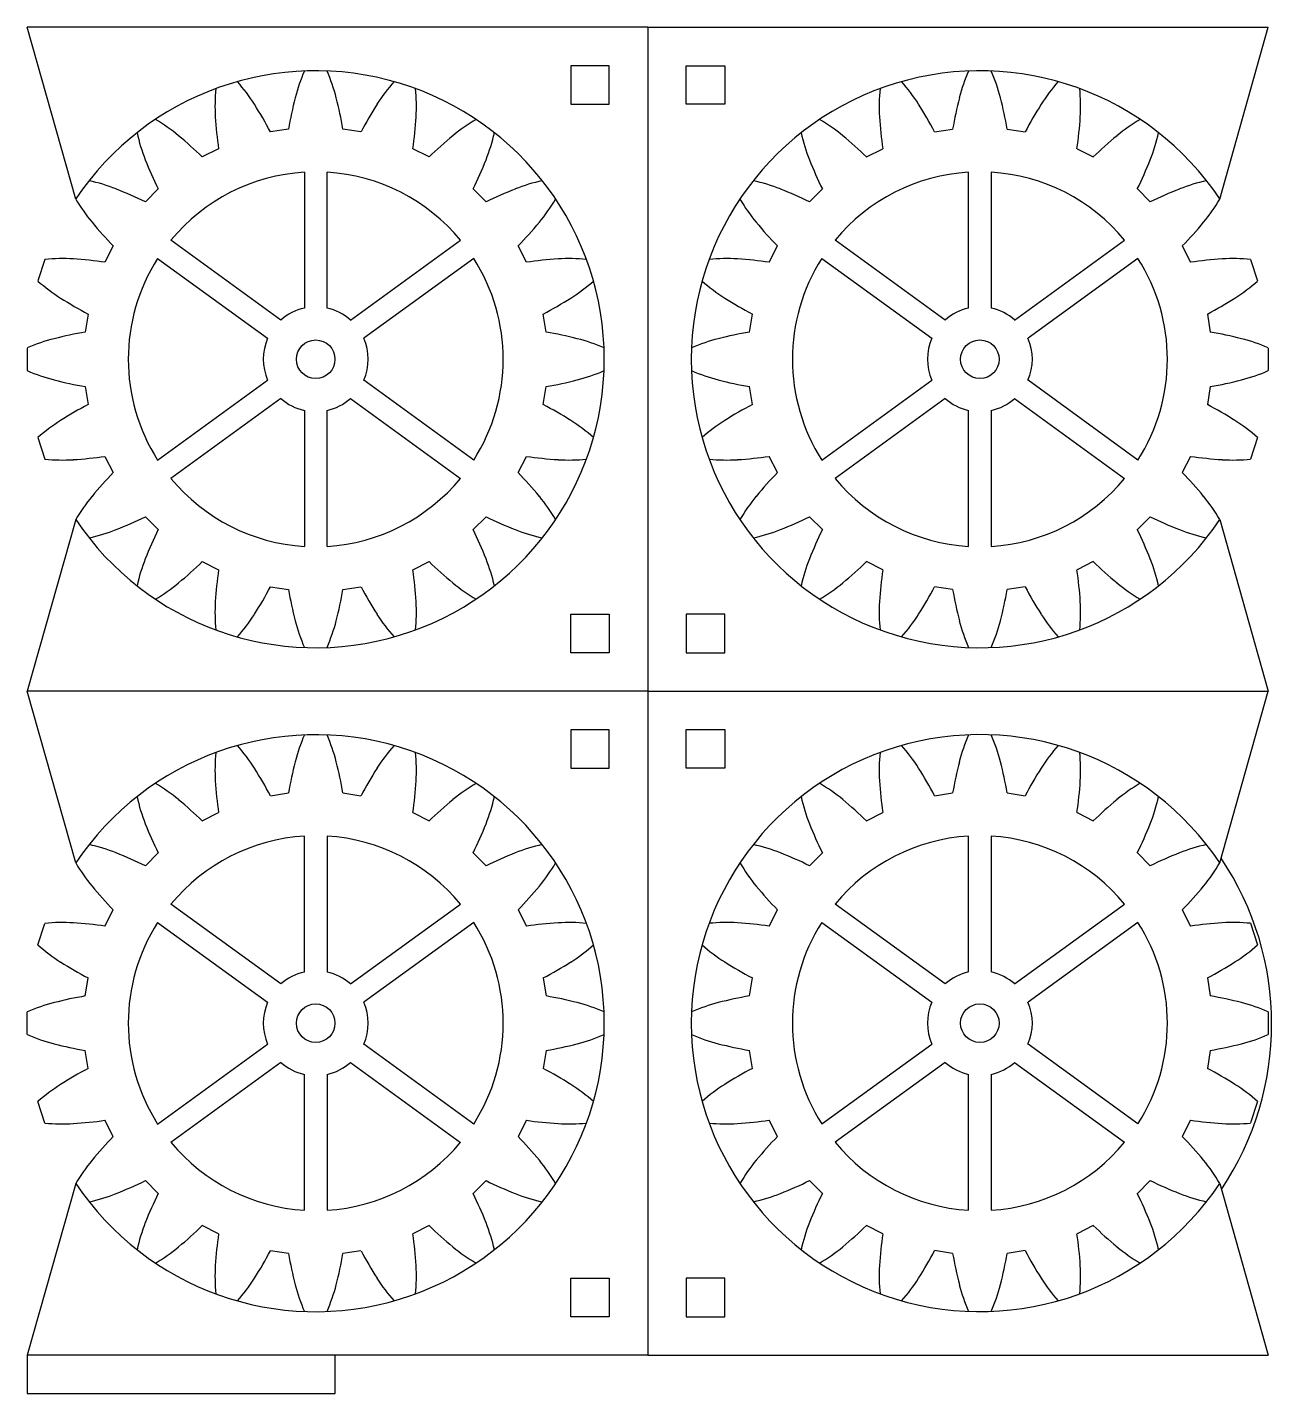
# Model space of a CAD drawing. Header units: millimetres. Extents: x 5 to 597, y 66 to 282.
# Drawn here: x 203.8 to 399.3, y 66.5 to 281.2 of the extents above; entities that cross this region are included whole.
import ezdxf

# ---------------------------------------------------------------- set-up
doc = ezdxf.new("R2010")
doc.units = ezdxf.units.MM

# ---------------------------------------------------------------- blocks, each defined once
blk = doc.blocks.new('SE136')
at = {"color": 1, "linetype": 'Continuous'}
blk.add_line((224.4, 97.99), (222.38, 100.02), dxfattribs=at)
for centre, radius, start, end in [((195.81, 153.83), 60.01, 291.5, 296.2796), ((207.47, 124.21), 28.18, 282.4288, 291.5), ((278.21, 71.42), 60.01, 153.7204, 158.5), ((248.59, 83.09), 28.18, 158.5, 167.5712)]:
    blk.add_arc(centre, radius, start, end, dxfattribs=at)
blk = doc.blocks.new('SE137')
at = {"color": 1, "linetype": 'Continuous'}
blk.add_line((233.88, 91.66), (231.33, 92.96), dxfattribs=at)
for centre, radius, start, end in [((189.43, 135.93), 60.01, 309.5, 314.2796), ((293.27, 83.02), 60.01, 171.7204, 176.5), ((209.68, 111.36), 28.18, 300.4288, 309.5), ((261.5, 84.96), 28.18, 176.5, 185.5712)]:
    blk.add_arc(centre, radius, start, end, dxfattribs=at)
blk = doc.blocks.new('SE138')
at = {"color": 1, "linetype": 'Continuous'}
blk.add_line((244.86, 88.57), (242.03, 89.01), dxfattribs=at)
for centre, radius, start, end in [((188.9, 116.93), 60.01, 327.5, 332.2796), ((304.01, 98.7), 60.01, 189.7204, 194.5), ((215.75, 99.82), 28.18, 318.4288, 327.5), ((273.19, 90.73), 28.18, 194.5, 203.5712)]:
    blk.add_arc(centre, radius, start, end, dxfattribs=at)
blk = doc.blocks.new('SE139')
at = {"color": 1, "linetype": 'Continuous'}
blk.add_line((256.25, 89.01), (253.42, 88.57), dxfattribs=at)
for centre, radius, start, end in [((194.27, 98.7), 60.01, 345.5, 350.2796), ((309.38, 116.93), 60.01, 207.7204, 212.5), ((282.53, 99.82), 28.18, 212.5, 221.5712), ((225.09, 90.73), 28.18, 336.4288, 345.5)]:
    blk.add_arc(centre, radius, start, end, dxfattribs=at)
blk = doc.blocks.new('SE140')
at = {"color": 1, "linetype": 'Continuous'}
blk.add_line((266.95, 92.96), (264.4, 91.66), dxfattribs=at)
for centre, radius, start, end in [((308.85, 135.93), 60.01, 225.7204, 230.5), ((205.01, 83.02), 60.01, 3.5, 8.2796), ((288.6, 111.36), 28.18, 230.5, 239.5712), ((236.78, 84.96), 28.18, 354.4288, 3.5)]:
    blk.add_arc(centre, radius, start, end, dxfattribs=at)
blk = doc.blocks.new('SE141')
at = {"color": 1, "linetype": 'Continuous'}
blk.add_line((275.9, 100.02), (273.88, 97.99), dxfattribs=at)
for centre, radius, start, end in [((302.47, 153.83), 60.01, 243.7204, 248.5), ((220.06, 71.42), 60.01, 21.5, 26.2796), ((290.8, 124.21), 28.18, 248.5, 257.5712), ((249.68, 83.09), 28.18, 12.4288, 21.5)]:
    blk.add_arc(centre, radius, start, end, dxfattribs=at)
blk = doc.blocks.new('SE142')
at = {"color": 1, "linetype": 'Continuous'}
blk.add_line((282.23, 109.5), (280.94, 106.95), dxfattribs=at)
for centre, radius, start, end in [((290.88, 168.89), 60.01, 261.7204, 266.5), ((288.93, 137.11), 28.18, 266.5, 275.5712), ((237.97, 65.05), 60.01, 39.5, 44.2796), ((262.53, 85.3), 28.18, 30.4288, 39.5)]:
    blk.add_arc(centre, radius, start, end, dxfattribs=at)
blk = doc.blocks.new('SE143')
at = {"color": 1, "linetype": 'Continuous'}
blk.add_line((285.33, 120.47), (284.88, 117.65), dxfattribs=at)
for centre, radius, start, end in [((283.17, 148.8), 28.18, 284.5, 293.5712), ((275.2, 179.63), 60.01, 279.7204, 284.5), ((256.97, 64.52), 60.01, 57.5, 62.2796), ((274.07, 91.37), 28.18, 48.4288, 57.5)]:
    blk.add_arc(centre, radius, start, end, dxfattribs=at)
blk = doc.blocks.new('SE144')
at = {"color": 1, "linetype": 'Continuous'}
blk.add_line((284.88, 131.86), (285.33, 129.04), dxfattribs=at)
for centre, radius, start, end in [((274.07, 158.14), 28.18, 302.5, 311.5712), ((256.97, 184.99), 60.01, 297.7204, 302.5), ((275.2, 69.89), 60.01, 75.5, 80.2796), ((283.17, 100.71), 28.18, 66.4288, 75.5)]:
    blk.add_arc(centre, radius, start, end, dxfattribs=at)
blk = doc.blocks.new('SE145')
at = {"color": 1, "linetype": 'Continuous'}
blk.add_line((280.94, 142.56), (282.23, 140.01), dxfattribs=at)
for centre, radius, start, end in [((262.53, 164.21), 28.18, 320.5, 329.5712), ((237.97, 184.46), 60.01, 315.7204, 320.5), ((290.88, 80.62), 60.01, 93.5, 98.2796), ((288.93, 112.4), 28.18, 84.4288, 93.5)]:
    blk.add_arc(centre, radius, start, end, dxfattribs=at)
blk = doc.blocks.new('SE146')
at = {"color": 1, "linetype": 'Continuous'}
blk.add_line((273.88, 151.52), (275.9, 149.49), dxfattribs=at)
for centre, radius, start, end in [((249.68, 166.42), 28.18, 338.5, 347.5712), ((220.06, 178.09), 60.01, 333.7204, 338.5), ((290.8, 125.3), 28.18, 102.4288, 111.5), ((302.47, 95.68), 60.01, 111.5, 116.2796)]:
    blk.add_arc(centre, radius, start, end, dxfattribs=at)
blk = doc.blocks.new('SE147')
at = {"color": 1, "linetype": 'Continuous'}
blk.add_line((264.4, 157.85), (266.95, 156.55), dxfattribs=at)
for centre, radius, start, end in [((236.78, 164.55), 28.18, 356.5, 5.5712), ((205.01, 166.49), 60.01, 351.7204, 356.5), ((288.6, 138.15), 28.18, 120.4288, 129.5), ((308.85, 113.58), 60.01, 129.5, 134.2796)]:
    blk.add_arc(centre, radius, start, end, dxfattribs=at)
blk = doc.blocks.new('SE148')
at = {"color": 1, "linetype": 'Continuous'}
blk.add_line((253.42, 160.94), (256.25, 160.5), dxfattribs=at)
for centre, radius, start, end in [((225.09, 158.78), 28.18, 14.5, 23.5712), ((282.53, 149.69), 28.18, 138.4288, 147.5), ((194.27, 150.81), 60.01, 9.7204, 14.5), ((309.38, 132.58), 60.01, 147.5, 152.2796)]:
    blk.add_arc(centre, radius, start, end, dxfattribs=at)
blk = doc.blocks.new('SE149')
at = {"color": 1, "linetype": 'Continuous'}
blk.add_line((242.03, 160.5), (244.86, 160.94), dxfattribs=at)
for centre, radius, start, end in [((273.19, 158.78), 28.18, 156.4288, 165.5), ((215.75, 149.69), 28.18, 32.5, 41.5712), ((304.01, 150.81), 60.01, 165.5, 170.2796), ((188.9, 132.58), 60.01, 27.7204, 32.5)]:
    blk.add_arc(centre, radius, start, end, dxfattribs=at)
blk = doc.blocks.new('SE150')
at = {"color": 1, "linetype": 'Continuous'}
blk.add_line((231.33, 156.55), (233.88, 157.85), dxfattribs=at)
for centre, radius, start, end in [((261.5, 164.55), 28.18, 174.4288, 183.5), ((209.68, 138.15), 28.18, 50.5, 59.5712), ((293.27, 166.49), 60.01, 183.5, 188.2796), ((189.43, 113.58), 60.01, 45.7204, 50.5)]:
    blk.add_arc(centre, radius, start, end, dxfattribs=at)
blk = doc.blocks.new('SE151')
at = {"color": 1, "linetype": 'Continuous'}
blk.add_line((222.38, 149.49), (224.4, 151.52), dxfattribs=at)
for centre, radius, start, end in [((248.59, 166.42), 28.18, 192.4288, 201.5), ((278.21, 178.09), 60.01, 201.5, 206.2796), ((207.47, 125.3), 28.18, 68.5, 77.5712), ((195.81, 95.68), 60.01, 63.7204, 68.5)]:
    blk.add_arc(centre, radius, start, end, dxfattribs=at)
blk = doc.blocks.new('SE152')
at = {"color": 1, "linetype": 'Continuous'}
for p, q in [((216.04, 140.01), (217.34, 142.56)), ((205.51, 137.06), (206.61, 140.45)), ((212.95, 129.04), (213.4, 131.86)), ((203.84, 122.98), (203.84, 126.53)), ((213.4, 117.65), (212.95, 120.47)), ((206.61, 109.07), (205.51, 112.45)), ((217.34, 106.95), (216.04, 109.5))]:
    blk.add_line(p, q, dxfattribs=at)
for centre, radius, start, end in [((235.75, 164.21), 28.18, 210.4288, 219.5), ((260.31, 184.46), 60.01, 219.5, 224.2796), ((209.35, 112.4), 28.18, 86.5, 95.5712), ((207.4, 80.62), 60.01, 81.7204, 86.5), ((224.21, 158.14), 28.18, 228.4288, 237.5), ((241.31, 184.99), 60.01, 237.5, 242.2796), ((223.08, 69.89), 60.01, 99.7204, 104.5), ((215.11, 100.71), 28.18, 104.5, 113.5712), ((215.11, 148.8), 28.18, 246.4288, 255.5), ((223.08, 179.63), 60.01, 255.5, 260.2796), ((241.31, 64.52), 60.01, 117.7204, 122.5), ((224.21, 91.37), 28.18, 122.5, 131.5712), ((209.35, 137.11), 28.18, 264.4288, 273.5), ((207.4, 168.89), 60.01, 273.5, 278.2796), ((260.31, 65.05), 60.01, 135.7204, 140.5), ((235.75, 85.3), 28.18, 140.5, 149.5712)]:
    blk.add_arc(centre, radius, start, end, dxfattribs=at)
blk = doc.blocks.new('SE153')
at = {"color": 1, "linetype": 'Continuous'}
blk.add_line((378.21, 255.85), (380.23, 253.82), dxfattribs=at)
for centre, radius, start, end in [((354.01, 270.75), 28.18, 338.5, 347.5712), ((324.39, 282.42), 60.01, 333.7204, 338.5), ((406.8, 200.01), 60.01, 111.5, 116.2796), ((395.13, 229.63), 28.18, 102.4288, 111.5)]:
    blk.add_arc(centre, radius, start, end, dxfattribs=at)
blk = doc.blocks.new('SE154')
at = {"color": 1, "linetype": 'Continuous'}
blk.add_line((368.73, 262.18), (371.28, 260.88), dxfattribs=at)
for centre, radius, start, end in [((341.11, 268.88), 28.18, 356.5, 5.5712), ((309.34, 270.82), 60.01, 351.7204, 356.5), ((392.93, 242.48), 28.18, 120.4288, 129.5), ((413.18, 217.91), 60.01, 129.5, 134.2796)]:
    blk.add_arc(centre, radius, start, end, dxfattribs=at)
blk = doc.blocks.new('SE155')
at = {"color": 1, "linetype": 'Continuous'}
blk.add_line((357.75, 265.27), (360.58, 264.83), dxfattribs=at)
for centre, radius, start, end in [((329.42, 263.11), 28.18, 14.5, 23.5712), ((386.86, 254.02), 28.18, 138.4288, 147.5), ((298.6, 255.14), 60.01, 9.7204, 14.5), ((413.71, 236.91), 60.01, 147.5, 152.2796)]:
    blk.add_arc(centre, radius, start, end, dxfattribs=at)
blk = doc.blocks.new('SE156')
at = {"color": 1, "linetype": 'Continuous'}
blk.add_line((346.36, 264.83), (349.19, 265.27), dxfattribs=at)
for centre, radius, start, end in [((320.08, 254.02), 28.18, 32.5, 41.5712), ((377.52, 263.11), 28.18, 156.4288, 165.5), ((293.23, 236.91), 60.01, 27.7204, 32.5), ((408.34, 255.14), 60.01, 165.5, 170.2796)]:
    blk.add_arc(centre, radius, start, end, dxfattribs=at)
blk = doc.blocks.new('SE157')
at = {"color": 1, "linetype": 'Continuous'}
blk.add_line((335.66, 260.88), (338.21, 262.18), dxfattribs=at)
for centre, radius, start, end in [((365.83, 268.88), 28.18, 174.4288, 183.5), ((314.01, 242.48), 28.18, 50.5, 59.5712), ((397.6, 270.82), 60.01, 183.5, 188.2796), ((293.76, 217.91), 60.01, 45.7204, 50.5)]:
    blk.add_arc(centre, radius, start, end, dxfattribs=at)
blk = doc.blocks.new('SE158')
at = {"color": 1, "linetype": 'Continuous'}
blk.add_line((326.71, 253.82), (328.73, 255.85), dxfattribs=at)
for centre, radius, start, end in [((352.92, 270.75), 28.18, 192.4288, 201.5), ((382.54, 282.42), 60.01, 201.5, 206.2796), ((311.8, 229.63), 28.18, 68.5, 77.5712), ((300.14, 200.01), 60.01, 63.7204, 68.5)]:
    blk.add_arc(centre, radius, start, end, dxfattribs=at)
blk = doc.blocks.new('SE159')
at = {"color": 1, "linetype": 'Continuous'}
blk.add_line((320.37, 244.34), (321.67, 246.89), dxfattribs=at)
for centre, radius, start, end in [((340.08, 268.54), 28.18, 210.4288, 219.5), ((364.64, 288.79), 60.01, 219.5, 224.2796), ((313.68, 216.73), 28.18, 86.5, 95.5712), ((311.73, 184.95), 60.01, 81.7204, 86.5)]:
    blk.add_arc(centre, radius, start, end, dxfattribs=at)
blk = doc.blocks.new('SE160')
at = {"color": 1, "linetype": 'Continuous'}
blk.add_line((317.28, 233.37), (317.73, 236.19), dxfattribs=at)
for centre, radius, start, end in [((328.54, 262.47), 28.18, 228.4288, 237.5), ((345.64, 289.32), 60.01, 237.5, 242.2796), ((319.44, 205.04), 28.18, 104.5, 113.5712), ((327.41, 174.22), 60.01, 99.7204, 104.5)]:
    blk.add_arc(centre, radius, start, end, dxfattribs=at)
blk = doc.blocks.new('SE161')
at = {"color": 1, "linetype": 'Continuous'}
blk.add_line((317.73, 221.98), (317.28, 224.8), dxfattribs=at)
for centre, radius, start, end in [((319.44, 253.13), 28.18, 246.4288, 255.5), ((327.41, 283.95), 60.01, 255.5, 260.2796), ((345.64, 168.85), 60.01, 117.7204, 122.5), ((328.54, 195.7), 28.18, 122.5, 131.5712)]:
    blk.add_arc(centre, radius, start, end, dxfattribs=at)
blk = doc.blocks.new('SE162')
at = {"color": 1, "linetype": 'Continuous'}
blk.add_line((321.67, 211.28), (320.37, 213.83), dxfattribs=at)
for centre, radius, start, end in [((313.68, 241.44), 28.18, 264.4288, 273.5), ((311.73, 273.22), 60.01, 273.5, 278.2796), ((364.64, 169.38), 60.01, 135.7204, 140.5), ((340.08, 189.63), 28.18, 140.5, 149.5712)]:
    blk.add_arc(centre, radius, start, end, dxfattribs=at)
blk = doc.blocks.new('SE163')
at = {"color": 1, "linetype": 'Continuous'}
blk.add_line((328.73, 202.32), (326.71, 204.35), dxfattribs=at)
for centre, radius, start, end in [((300.14, 258.16), 60.01, 291.5, 296.2796), ((311.8, 228.54), 28.18, 282.4288, 291.5), ((382.54, 175.75), 60.01, 153.7204, 158.5), ((352.92, 187.42), 28.18, 158.5, 167.5712)]:
    blk.add_arc(centre, radius, start, end, dxfattribs=at)
blk = doc.blocks.new('SE164')
at = {"color": 1, "linetype": 'Continuous'}
blk.add_line((338.21, 195.99), (335.66, 197.29), dxfattribs=at)
for centre, radius, start, end in [((293.76, 240.26), 60.01, 309.5, 314.2796), ((397.6, 187.35), 60.01, 171.7204, 176.5), ((314.01, 215.69), 28.18, 300.4288, 309.5), ((365.83, 189.29), 28.18, 176.5, 185.5712)]:
    blk.add_arc(centre, radius, start, end, dxfattribs=at)
blk = doc.blocks.new('SE165')
at = {"color": 1, "linetype": 'Continuous'}
blk.add_line((349.19, 192.9), (346.36, 193.34), dxfattribs=at)
for centre, radius, start, end in [((293.23, 221.26), 60.01, 327.5, 332.2796), ((408.34, 203.03), 60.01, 189.7204, 194.5), ((320.08, 204.15), 28.18, 318.4288, 327.5), ((377.52, 195.06), 28.18, 194.5, 203.5712)]:
    blk.add_arc(centre, radius, start, end, dxfattribs=at)
blk = doc.blocks.new('SE166')
at = {"color": 1, "linetype": 'Continuous'}
blk.add_line((360.58, 193.34), (357.75, 192.9), dxfattribs=at)
for centre, radius, start, end in [((413.71, 221.26), 60.01, 207.7204, 212.5), ((298.6, 203.03), 60.01, 345.5, 350.2796), ((386.86, 204.15), 28.18, 212.5, 221.5712), ((329.42, 195.06), 28.18, 336.4288, 345.5)]:
    blk.add_arc(centre, radius, start, end, dxfattribs=at)
blk = doc.blocks.new('SE167')
at = {"color": 1, "linetype": 'Continuous'}
blk.add_line((371.28, 197.29), (368.73, 195.99), dxfattribs=at)
for centre, radius, start, end in [((309.34, 187.35), 60.01, 3.5, 8.2796), ((413.18, 240.26), 60.01, 225.7204, 230.5), ((392.93, 215.69), 28.18, 230.5, 239.5712), ((341.11, 189.29), 28.18, 354.4288, 3.5)]:
    blk.add_arc(centre, radius, start, end, dxfattribs=at)
blk = doc.blocks.new('SE168')
at = {"color": 1, "linetype": 'Continuous'}
blk.add_line((380.23, 204.35), (378.21, 202.32), dxfattribs=at)
for centre, radius, start, end in [((406.8, 258.16), 60.01, 243.7204, 248.5), ((324.39, 175.75), 60.01, 21.5, 26.2796), ((395.13, 228.54), 28.18, 248.5, 257.5712), ((354.01, 187.42), 28.18, 12.4288, 21.5)]:
    blk.add_arc(centre, radius, start, end, dxfattribs=at)
blk = doc.blocks.new('SE169')
at = {"color": 1, "linetype": 'Continuous'}
for p, q in [((385.26, 246.89), (386.56, 244.34)), ((396, 244.78), (397.1, 241.39)), ((389.21, 236.19), (389.66, 233.37)), ((398.77, 230.86), (398.77, 227.31)), ((389.66, 224.8), (389.21, 221.98)), ((397.1, 216.78), (396, 213.4)), ((386.56, 213.83), (385.26, 211.28))]:
    blk.add_line(p, q, dxfattribs=at)
for centre, radius, start, end in [((366.86, 268.54), 28.18, 320.5, 329.5712), ((342.3, 288.79), 60.01, 315.7204, 320.5), ((395.21, 184.95), 60.01, 93.5, 98.2796), ((393.26, 216.73), 28.18, 84.4288, 93.5), ((378.4, 262.47), 28.18, 302.5, 311.5712), ((361.29, 289.32), 60.01, 297.7204, 302.5), ((379.53, 174.22), 60.01, 75.5, 80.2796), ((387.5, 205.04), 28.18, 66.4288, 75.5), ((379.53, 283.95), 60.01, 279.7204, 284.5), ((387.5, 253.13), 28.18, 284.5, 293.5712), ((361.29, 168.85), 60.01, 57.5, 62.2796), ((378.4, 195.7), 28.18, 48.4288, 57.5), ((395.21, 273.22), 60.01, 261.7204, 266.5), ((393.26, 241.44), 28.18, 266.5, 275.5712), ((342.3, 169.38), 60.01, 39.5, 44.2796), ((366.86, 189.63), 28.18, 30.4288, 39.5)]:
    blk.add_arc(centre, radius, start, end, dxfattribs=at)
blk = doc.blocks.new('SE170')
at = {"color": 1, "linetype": 'Continuous'}
blk.add_line((224.4, 255.85), (222.38, 253.82), dxfattribs=at)
for centre, radius, start, end in [((248.59, 270.75), 28.18, 192.4288, 201.5), ((278.21, 282.42), 60.01, 201.5, 206.2796), ((207.47, 229.63), 28.18, 68.5, 77.5712), ((195.81, 200.01), 60.01, 63.7204, 68.5)]:
    blk.add_arc(centre, radius, start, end, dxfattribs=at)
blk = doc.blocks.new('SE171')
at = {"color": 1, "linetype": 'Continuous'}
blk.add_line((233.88, 262.18), (231.33, 260.88), dxfattribs=at)
for centre, radius, start, end in [((261.5, 268.88), 28.18, 174.4288, 183.5), ((209.68, 242.48), 28.18, 50.5, 59.5712), ((293.27, 270.82), 60.01, 183.5, 188.2796), ((189.43, 217.91), 60.01, 45.7204, 50.5)]:
    blk.add_arc(centre, radius, start, end, dxfattribs=at)
blk = doc.blocks.new('SE172')
at = {"color": 1, "linetype": 'Continuous'}
blk.add_line((244.86, 265.27), (242.03, 264.83), dxfattribs=at)
for centre, radius, start, end in [((215.75, 254.02), 28.18, 32.5, 41.5712), ((273.19, 263.11), 28.18, 156.4288, 165.5), ((188.9, 236.91), 60.01, 27.7204, 32.5), ((304.01, 255.14), 60.01, 165.5, 170.2796)]:
    blk.add_arc(centre, radius, start, end, dxfattribs=at)
blk = doc.blocks.new('SE173')
at = {"color": 1, "linetype": 'Continuous'}
blk.add_line((256.25, 264.83), (253.42, 265.27), dxfattribs=at)
for centre, radius, start, end in [((225.09, 263.11), 28.18, 14.5, 23.5712), ((282.53, 254.02), 28.18, 138.4288, 147.5), ((194.27, 255.14), 60.01, 9.7204, 14.5), ((309.38, 236.91), 60.01, 147.5, 152.2796)]:
    blk.add_arc(centre, radius, start, end, dxfattribs=at)
blk = doc.blocks.new('SE174')
at = {"color": 1, "linetype": 'Continuous'}
blk.add_line((266.95, 260.88), (264.4, 262.18), dxfattribs=at)
for centre, radius, start, end in [((236.78, 268.88), 28.18, 356.5, 5.5712), ((205.01, 270.82), 60.01, 351.7204, 356.5), ((288.6, 242.48), 28.18, 120.4288, 129.5), ((308.85, 217.91), 60.01, 129.5, 134.2796)]:
    blk.add_arc(centre, radius, start, end, dxfattribs=at)
blk = doc.blocks.new('SE175')
at = {"color": 1, "linetype": 'Continuous'}
blk.add_line((275.9, 253.82), (273.88, 255.85), dxfattribs=at)
for centre, radius, start, end in [((249.68, 270.75), 28.18, 338.5, 347.5712), ((220.06, 282.42), 60.01, 333.7204, 338.5), ((302.47, 200.01), 60.01, 111.5, 116.2796), ((290.8, 229.63), 28.18, 102.4288, 111.5)]:
    blk.add_arc(centre, radius, start, end, dxfattribs=at)
blk = doc.blocks.new('SE176')
at = {"color": 1, "linetype": 'Continuous'}
blk.add_line((282.23, 244.34), (280.94, 246.89), dxfattribs=at)
for centre, radius, start, end in [((262.53, 268.54), 28.18, 320.5, 329.5712), ((237.97, 288.79), 60.01, 315.7204, 320.5), ((290.88, 184.95), 60.01, 93.5, 98.2796), ((288.93, 216.73), 28.18, 84.4288, 93.5)]:
    blk.add_arc(centre, radius, start, end, dxfattribs=at)
blk = doc.blocks.new('SE177')
at = {"color": 1, "linetype": 'Continuous'}
blk.add_line((285.33, 233.37), (284.88, 236.19), dxfattribs=at)
for centre, radius, start, end in [((274.07, 262.47), 28.18, 302.5, 311.5712), ((256.97, 289.32), 60.01, 297.7204, 302.5), ((275.2, 174.22), 60.01, 75.5, 80.2796), ((283.17, 205.04), 28.18, 66.4288, 75.5)]:
    blk.add_arc(centre, radius, start, end, dxfattribs=at)
blk = doc.blocks.new('SE178')
at = {"color": 1, "linetype": 'Continuous'}
blk.add_line((284.88, 221.98), (285.33, 224.8), dxfattribs=at)
for centre, radius, start, end in [((275.2, 283.95), 60.01, 279.7204, 284.5), ((283.17, 253.13), 28.18, 284.5, 293.5712), ((256.97, 168.85), 60.01, 57.5, 62.2796), ((274.07, 195.7), 28.18, 48.4288, 57.5)]:
    blk.add_arc(centre, radius, start, end, dxfattribs=at)
blk = doc.blocks.new('SE179')
at = {"color": 1, "linetype": 'Continuous'}
blk.add_line((280.94, 211.28), (282.23, 213.83), dxfattribs=at)
for centre, radius, start, end in [((290.88, 273.22), 60.01, 261.7204, 266.5), ((288.93, 241.44), 28.18, 266.5, 275.5712), ((237.97, 169.38), 60.01, 39.5, 44.2796), ((262.53, 189.63), 28.18, 30.4288, 39.5)]:
    blk.add_arc(centre, radius, start, end, dxfattribs=at)
blk = doc.blocks.new('SE180')
at = {"color": 1, "linetype": 'Continuous'}
blk.add_line((273.88, 202.32), (275.9, 204.35), dxfattribs=at)
for centre, radius, start, end in [((302.47, 258.16), 60.01, 243.7204, 248.5), ((220.06, 175.75), 60.01, 21.5, 26.2796), ((290.8, 228.54), 28.18, 248.5, 257.5712), ((249.68, 187.42), 28.18, 12.4288, 21.5)]:
    blk.add_arc(centre, radius, start, end, dxfattribs=at)
blk = doc.blocks.new('SE181')
at = {"color": 1, "linetype": 'Continuous'}
blk.add_line((264.4, 195.99), (266.95, 197.29), dxfattribs=at)
for centre, radius, start, end in [((205.01, 187.35), 60.01, 3.5, 8.2796), ((308.85, 240.26), 60.01, 225.7204, 230.5), ((288.6, 215.69), 28.18, 230.5, 239.5712), ((236.78, 189.29), 28.18, 354.4288, 3.5)]:
    blk.add_arc(centre, radius, start, end, dxfattribs=at)
blk = doc.blocks.new('SE182')
at = {"color": 1, "linetype": 'Continuous'}
blk.add_line((253.42, 192.9), (256.25, 193.34), dxfattribs=at)
for centre, radius, start, end in [((309.38, 221.26), 60.01, 207.7204, 212.5), ((194.27, 203.03), 60.01, 345.5, 350.2796), ((282.53, 204.15), 28.18, 212.5, 221.5712), ((225.09, 195.06), 28.18, 336.4288, 345.5)]:
    blk.add_arc(centre, radius, start, end, dxfattribs=at)
blk = doc.blocks.new('SE183')
at = {"color": 1, "linetype": 'Continuous'}
blk.add_line((242.03, 193.34), (244.86, 192.9), dxfattribs=at)
for centre, radius, start, end in [((188.9, 221.26), 60.01, 327.5, 332.2796), ((304.01, 203.03), 60.01, 189.7204, 194.5), ((215.75, 204.15), 28.18, 318.4288, 327.5), ((273.19, 195.06), 28.18, 194.5, 203.5712)]:
    blk.add_arc(centre, radius, start, end, dxfattribs=at)
blk = doc.blocks.new('SE184')
at = {"color": 1, "linetype": 'Continuous'}
blk.add_line((231.33, 197.29), (233.88, 195.99), dxfattribs=at)
for centre, radius, start, end in [((189.43, 240.26), 60.01, 309.5, 314.2796), ((293.27, 187.35), 60.01, 171.7204, 176.5), ((209.68, 215.69), 28.18, 300.4288, 309.5), ((261.5, 189.29), 28.18, 176.5, 185.5712)]:
    blk.add_arc(centre, radius, start, end, dxfattribs=at)
blk = doc.blocks.new('SE185')
at = {"color": 1, "linetype": 'Continuous'}
blk.add_line((222.38, 204.35), (224.4, 202.32), dxfattribs=at)
for centre, radius, start, end in [((195.81, 258.16), 60.01, 291.5, 296.2796), ((207.47, 228.54), 28.18, 282.4288, 291.5), ((278.21, 175.75), 60.01, 153.7204, 158.5), ((248.59, 187.42), 28.18, 158.5, 167.5712)]:
    blk.add_arc(centre, radius, start, end, dxfattribs=at)
blk = doc.blocks.new('SE186')
at = {"color": 1, "linetype": 'Continuous'}
for p, q in [((206.61, 244.78), (205.51, 241.39)), ((217.34, 246.89), (216.04, 244.34)), ((213.4, 236.19), (212.95, 233.37)), ((203.84, 230.86), (203.84, 227.31)), ((212.95, 224.8), (213.4, 221.98)), ((205.51, 216.78), (206.61, 213.4)), ((216.04, 213.83), (217.34, 211.28))]:
    blk.add_line(p, q, dxfattribs=at)
for centre, radius, start, end in [((235.75, 268.54), 28.18, 210.4288, 219.5), ((260.31, 288.79), 60.01, 219.5, 224.2796), ((209.35, 216.73), 28.18, 86.5, 95.5712), ((207.4, 184.95), 60.01, 81.7204, 86.5), ((224.21, 262.47), 28.18, 228.4288, 237.5), ((241.31, 289.32), 60.01, 237.5, 242.2796), ((215.11, 205.04), 28.18, 104.5, 113.5712), ((223.08, 174.22), 60.01, 99.7204, 104.5), ((215.11, 253.13), 28.18, 246.4288, 255.5), ((223.08, 283.95), 60.01, 255.5, 260.2796), ((241.31, 168.85), 60.01, 117.7204, 122.5), ((224.21, 195.7), 28.18, 122.5, 131.5712), ((209.35, 241.44), 28.18, 264.4288, 273.5), ((207.4, 273.22), 60.01, 273.5, 278.2796), ((260.31, 169.38), 60.01, 135.7204, 140.5), ((235.75, 189.63), 28.18, 140.5, 149.5712)]:
    blk.add_arc(centre, radius, start, end, dxfattribs=at)
blk = doc.blocks.new('SE187')
at = {"color": 1, "linetype": 'Continuous'}
blk.add_line((378.21, 151.53), (380.23, 149.5), dxfattribs=at)
for centre, radius, start, end in [((354.01, 166.43), 28.18, 338.5, 347.5712), ((324.39, 178.1), 60.01, 333.7204, 338.5), ((395.13, 125.31), 28.18, 102.4288, 111.5), ((406.8, 95.69), 60.01, 111.5, 116.2796)]:
    blk.add_arc(centre, radius, start, end, dxfattribs=at)
blk = doc.blocks.new('SE188')
at = {"color": 1, "linetype": 'Continuous'}
blk.add_line((368.73, 157.86), (371.28, 156.56), dxfattribs=at)
for centre, radius, start, end in [((341.11, 164.56), 28.18, 356.5, 5.5712), ((309.34, 166.5), 60.01, 351.7204, 356.5), ((392.93, 138.16), 28.18, 120.4288, 129.5), ((413.18, 113.59), 60.01, 129.5, 134.2796)]:
    blk.add_arc(centre, radius, start, end, dxfattribs=at)
blk = doc.blocks.new('SE189')
at = {"color": 1, "linetype": 'Continuous'}
blk.add_line((357.75, 160.96), (360.58, 160.51), dxfattribs=at)
for centre, radius, start, end in [((329.42, 158.79), 28.18, 14.5, 23.5712), ((386.86, 149.7), 28.18, 138.4288, 147.5), ((298.6, 150.82), 60.01, 9.7204, 14.5), ((413.71, 132.59), 60.01, 147.5, 152.2796)]:
    blk.add_arc(centre, radius, start, end, dxfattribs=at)
blk = doc.blocks.new('SE190')
at = {"color": 1, "linetype": 'Continuous'}
blk.add_line((346.36, 160.51), (349.19, 160.96), dxfattribs=at)
for centre, radius, start, end in [((377.52, 158.79), 28.18, 156.4288, 165.5), ((320.08, 149.7), 28.18, 32.5, 41.5712), ((408.34, 150.82), 60.01, 165.5, 170.2796), ((293.23, 132.59), 60.01, 27.7204, 32.5)]:
    blk.add_arc(centre, radius, start, end, dxfattribs=at)
blk = doc.blocks.new('SE191')
at = {"color": 1, "linetype": 'Continuous'}
blk.add_line((335.66, 156.56), (338.21, 157.86), dxfattribs=at)
for centre, radius, start, end in [((365.83, 164.56), 28.18, 174.4288, 183.5), ((314.01, 138.16), 28.18, 50.5, 59.5712), ((397.6, 166.5), 60.01, 183.5, 188.2796), ((293.76, 113.59), 60.01, 45.7204, 50.5)]:
    blk.add_arc(centre, radius, start, end, dxfattribs=at)
blk = doc.blocks.new('SE192')
at = {"color": 1, "linetype": 'Continuous'}
blk.add_line((326.71, 149.5), (328.73, 151.53), dxfattribs=at)
for centre, radius, start, end in [((352.92, 166.43), 28.18, 192.4288, 201.5), ((382.54, 178.1), 60.01, 201.5, 206.2796), ((311.8, 125.31), 28.18, 68.5, 77.5712), ((300.14, 95.69), 60.01, 63.7204, 68.5)]:
    blk.add_arc(centre, radius, start, end, dxfattribs=at)
blk = doc.blocks.new('SE193')
at = {"color": 1, "linetype": 'Continuous'}
blk.add_line((320.37, 140.02), (321.67, 142.57), dxfattribs=at)
for centre, radius, start, end in [((340.08, 164.22), 28.18, 210.4288, 219.5), ((364.64, 184.47), 60.01, 219.5, 224.2796), ((313.68, 112.41), 28.18, 86.5, 95.5712), ((311.73, 80.63), 60.01, 81.7204, 86.5)]:
    blk.add_arc(centre, radius, start, end, dxfattribs=at)
blk = doc.blocks.new('SE194')
at = {"color": 1, "linetype": 'Continuous'}
blk.add_line((317.28, 129.05), (317.73, 131.88), dxfattribs=at)
for centre, radius, start, end in [((328.54, 158.15), 28.18, 228.4288, 237.5), ((345.64, 185), 60.01, 237.5, 242.2796), ((327.41, 69.9), 60.01, 99.7204, 104.5), ((319.44, 100.72), 28.18, 104.5, 113.5712)]:
    blk.add_arc(centre, radius, start, end, dxfattribs=at)
blk = doc.blocks.new('SE195')
at = {"color": 1, "linetype": 'Continuous'}
blk.add_line((317.73, 117.66), (317.28, 120.48), dxfattribs=at)
for centre, radius, start, end in [((319.44, 148.81), 28.18, 246.4288, 255.5), ((327.41, 179.64), 60.01, 255.5, 260.2796), ((345.64, 64.53), 60.01, 117.7204, 122.5), ((328.54, 91.38), 28.18, 122.5, 131.5712)]:
    blk.add_arc(centre, radius, start, end, dxfattribs=at)
blk = doc.blocks.new('SE196')
at = {"color": 1, "linetype": 'Continuous'}
blk.add_line((321.67, 106.96), (320.37, 109.51), dxfattribs=at)
for centre, radius, start, end in [((311.73, 168.9), 60.01, 273.5, 278.2796), ((313.68, 137.12), 28.18, 264.4288, 273.5), ((364.64, 65.06), 60.01, 135.7204, 140.5), ((340.08, 85.31), 28.18, 140.5, 149.5712)]:
    blk.add_arc(centre, radius, start, end, dxfattribs=at)
blk = doc.blocks.new('SE197')
at = {"color": 1, "linetype": 'Continuous'}
blk.add_line((328.73, 98.01), (326.71, 100.03), dxfattribs=at)
for centre, radius, start, end in [((300.14, 153.84), 60.01, 291.5, 296.2796), ((311.8, 124.22), 28.18, 282.4288, 291.5), ((382.54, 71.43), 60.01, 153.7204, 158.5), ((352.92, 83.1), 28.18, 158.5, 167.5712)]:
    blk.add_arc(centre, radius, start, end, dxfattribs=at)
blk = doc.blocks.new('SE198')
at = {"color": 1, "linetype": 'Continuous'}
blk.add_line((338.21, 91.67), (335.66, 92.97), dxfattribs=at)
for centre, radius, start, end in [((293.76, 135.94), 60.01, 309.5, 314.2796), ((397.6, 83.03), 60.01, 171.7204, 176.5), ((314.01, 111.37), 28.18, 300.4288, 309.5), ((365.83, 84.97), 28.18, 176.5, 185.5712)]:
    blk.add_arc(centre, radius, start, end, dxfattribs=at)
blk = doc.blocks.new('SE199')
at = {"color": 1, "linetype": 'Continuous'}
blk.add_line((349.19, 88.58), (346.36, 89.02), dxfattribs=at)
for centre, radius, start, end in [((293.23, 116.94), 60.01, 327.5, 332.2796), ((408.34, 98.71), 60.01, 189.7204, 194.5), ((320.08, 99.83), 28.18, 318.4288, 327.5), ((377.52, 90.74), 28.18, 194.5, 203.5712)]:
    blk.add_arc(centre, radius, start, end, dxfattribs=at)
blk = doc.blocks.new('SE200')
at = {"color": 1, "linetype": 'Continuous'}
blk.add_line((360.58, 89.02), (357.75, 88.58), dxfattribs=at)
for centre, radius, start, end in [((298.6, 98.71), 60.01, 345.5, 350.2796), ((413.71, 116.94), 60.01, 207.7204, 212.5), ((386.86, 99.83), 28.18, 212.5, 221.5712), ((329.42, 90.74), 28.18, 336.4288, 345.5)]:
    blk.add_arc(centre, radius, start, end, dxfattribs=at)
blk = doc.blocks.new('SE201')
at = {"color": 1, "linetype": 'Continuous'}
blk.add_line((371.28, 92.97), (368.73, 91.67), dxfattribs=at)
for centre, radius, start, end in [((413.18, 135.94), 60.01, 225.7204, 230.5), ((309.34, 83.03), 60.01, 3.5, 8.2796), ((392.93, 111.37), 28.18, 230.5, 239.5712), ((341.11, 84.97), 28.18, 354.4288, 3.5)]:
    blk.add_arc(centre, radius, start, end, dxfattribs=at)
blk = doc.blocks.new('SE202')
at = {"color": 1, "linetype": 'Continuous'}
blk.add_line((380.23, 100.03), (378.21, 98.01), dxfattribs=at)
for centre, radius, start, end in [((406.8, 153.84), 60.01, 243.7204, 248.5), ((324.39, 71.43), 60.01, 21.5, 26.2796), ((395.13, 124.22), 28.18, 248.5, 257.5712), ((354.01, 83.1), 28.18, 12.4288, 21.5)]:
    blk.add_arc(centre, radius, start, end, dxfattribs=at)
blk = doc.blocks.new('SE203')
at = {"color": 1, "linetype": 'Continuous'}
for p, q in [((385.26, 142.57), (386.56, 140.02)), ((396, 140.46), (397.1, 137.07)), ((389.21, 131.88), (389.66, 129.05)), ((398.77, 126.55), (398.77, 122.99)), ((389.66, 120.48), (389.21, 117.66)), ((397.1, 112.46), (396, 109.08)), ((386.56, 109.51), (385.26, 106.96))]:
    blk.add_line(p, q, dxfattribs=at)
for centre, radius, start, end in [((366.86, 164.22), 28.18, 320.5, 329.5712), ((342.3, 184.47), 60.01, 315.7204, 320.5), ((395.21, 80.63), 60.01, 93.5, 98.2796), ((393.26, 112.41), 28.18, 84.4288, 93.5), ((378.4, 158.15), 28.18, 302.5, 311.5712), ((361.29, 185), 60.01, 297.7204, 302.5), ((379.53, 69.9), 60.01, 75.5, 80.2796), ((387.5, 100.72), 28.18, 66.4288, 75.5), ((387.5, 148.81), 28.18, 284.5, 293.5712), ((379.53, 179.64), 60.01, 279.7204, 284.5), ((361.29, 64.53), 60.01, 57.5, 62.2796), ((378.4, 91.38), 28.18, 48.4288, 57.5), ((395.21, 168.9), 60.01, 261.7204, 266.5), ((393.26, 137.12), 28.18, 266.5, 275.5712), ((342.3, 65.06), 60.01, 39.5, 44.2796), ((366.86, 85.31), 28.18, 30.4288, 39.5)]:
    blk.add_arc(centre, radius, start, end, dxfattribs=at)

msp = doc.modelspace()

# ---------------------------------------------------------------- linework, layer by layer
at = {"color": 1, "linetype": 'Continuous'}
for p, q in [((211.45, 254.27), (203.84, 281.25)), ((301.3, 281.25), (203.84, 281.25)), ((301.3, 281.25), (398.77, 281.25)), ((301.3, 281.25), (301.3, 176.92)), ((391.16, 254.27), (398.77, 281.25)), ((289.22, 275.21), (289.22, 269.16)), ((295.26, 275.21), (289.22, 275.21)), ((295.26, 269.16), (295.26, 275.21)), ((307.35, 269.16), (307.35, 275.21)), ((307.35, 275.21), (313.39, 275.21)), ((313.39, 275.21), (313.39, 269.16)), ((289.22, 269.16), (295.26, 269.16)), ((313.39, 269.16), (307.35, 269.16)), ((247.36, 258.48), (247.36, 237.13)), ((250.92, 237.13), (250.92, 258.48)), ((351.69, 237.13), (351.69, 258.48)), ((355.25, 258.48), (355.25, 237.13)), ((243.67, 235.26), (226.4, 247.8)), ((254.6, 235.26), (271.87, 247.8)), ((348, 235.26), (330.73, 247.8)), ((358.93, 235.26), (376.2, 247.8)), ((224.31, 244.92), (241.58, 232.38)), ((273.97, 244.92), (256.7, 232.38)), ((328.64, 244.92), (345.91, 232.38)), ((378.3, 244.92), (361.03, 232.38)), ((224.31, 213.25), (241.58, 225.79)), ((273.97, 213.25), (256.7, 225.79)), ((328.64, 213.25), (345.91, 225.79)), ((378.3, 213.25), (361.03, 225.79)), ((243.67, 222.91), (226.4, 210.37)), ((254.6, 222.91), (271.87, 210.37)), ((348, 222.91), (330.73, 210.37)), ((358.93, 222.91), (376.2, 210.37)), ((247.36, 221.04), (247.36, 199.69)), ((250.92, 199.69), (250.92, 221.04)), ((351.69, 199.69), (351.69, 221.04)), ((355.25, 221.04), (355.25, 199.69)), ((211.45, 203.9), (203.84, 176.92)), ((391.16, 203.9), (398.77, 176.92)), ((289.22, 189.01), (295.26, 189.01)), ((289.22, 182.96), (289.22, 189.01)), ((295.26, 189.01), (295.26, 182.96)), ((307.35, 189.01), (307.35, 182.96)), ((313.39, 189.01), (307.35, 189.01)), ((313.39, 182.96), (313.39, 189.01)), ((295.26, 182.96), (289.22, 182.96)), ((307.35, 182.96), (313.39, 182.96)), ((211.45, 149.94), (203.84, 176.92)), ((301.3, 176.92), (203.84, 176.92)), ((301.3, 176.93), (301.3, 72.6)), ((301.3, 176.92), (398.77, 176.92)), ((391.16, 149.95), (398.77, 176.93)), ((289.22, 170.88), (289.22, 164.83)), ((295.26, 170.88), (289.22, 170.88)), ((295.26, 164.83), (295.26, 170.88)), ((307.35, 164.84), (307.35, 170.89)), ((307.35, 170.89), (313.39, 170.89)), ((313.39, 170.89), (313.39, 164.84)), ((289.22, 164.83), (295.26, 164.83)), ((313.39, 164.84), (307.35, 164.84)), ((247.36, 132.8), (247.36, 154.15)), ((250.92, 154.15), (250.92, 132.8)), ((351.69, 132.81), (351.69, 154.16)), ((355.25, 154.16), (355.25, 132.81)), ((243.67, 130.93), (226.4, 143.47)), ((254.6, 130.93), (271.87, 143.47)), ((348, 130.94), (330.73, 143.48)), ((358.93, 130.94), (376.2, 143.48)), ((224.31, 140.59), (241.58, 128.05)), ((273.97, 140.59), (256.7, 128.05)), ((328.64, 140.6), (345.91, 128.06)), ((378.3, 140.6), (361.03, 128.06)), ((224.31, 108.92), (241.58, 121.46)), ((273.97, 108.92), (256.7, 121.46)), ((328.64, 108.93), (345.91, 121.48)), ((378.3, 108.93), (361.03, 121.48)), ((243.67, 118.59), (226.4, 106.04)), ((254.6, 118.59), (271.87, 106.04)), ((348, 118.6), (330.73, 106.05)), ((358.93, 118.6), (376.2, 106.05)), ((247.36, 95.36), (247.36, 116.71)), ((250.92, 116.71), (250.92, 95.36)), ((351.69, 95.37), (351.69, 116.72)), ((355.25, 116.72), (355.25, 95.37)), ((211.45, 99.57), (203.84, 72.59)), ((391.16, 99.58), (398.77, 72.6)), ((289.22, 84.68), (295.26, 84.68)), ((289.22, 78.63), (289.22, 84.68)), ((295.26, 84.68), (295.26, 78.63)), ((307.35, 84.69), (307.35, 78.64)), ((313.39, 84.69), (307.35, 84.69)), ((313.39, 78.64), (313.39, 84.69)), ((295.26, 78.63), (289.22, 78.63)), ((307.35, 78.64), (313.39, 78.64)), ((203.84, 72.59), (203.84, 66.55)), ((301.3, 72.59), (203.84, 72.59)), ((252.2, 66.55), (252.2, 72.59)), ((301.3, 72.6), (398.77, 72.6)), ((203.84, 66.55), (252.2, 66.55))]:
    msp.add_line(p, q, dxfattribs=at)
for centre in [(249.14, 229.09), (353.47, 229.09), (249.14, 124.76), (353.47, 124.77)]:
    msp.add_circle(centre, 3.03, dxfattribs=at)
for centre, radius, start, end in [((249.14, 229.09), 45.33, 213.75, 146.25), ((353.47, 229.09), 45.33, 33.75, 326.25), ((249.14, 229.09), 29.45, 93.4646, 140.5354), ((249.14, 229.09), 29.45, 39.4646, 86.5354), ((353.47, 229.09), 29.45, 93.4646, 140.5354), ((353.47, 229.09), 29.45, 39.4646, 86.5354), ((249.14, 229.09), 29.45, 147.4646, 212.5354), ((249.14, 229.09), 29.45, 327.4646, 32.5354), ((353.47, 229.09), 29.45, 147.4646, 212.5354), ((353.47, 229.09), 29.45, 327.4646, 32.5354), ((249.14, 229.09), 8.24, 102.47, 131.53), ((249.14, 229.09), 8.24, 48.47, 77.53), ((353.47, 229.09), 8.24, 102.47, 131.53), ((353.47, 229.09), 8.24, 48.47, 77.53), ((249.14, 229.09), 8.24, 156.47, 203.53), ((249.14, 229.09), 8.24, 336.47, 23.53), ((353.47, 229.09), 8.24, 156.47, 203.53), ((353.47, 229.09), 8.24, 336.47, 23.53), ((249.14, 229.09), 8.24, 228.47, 257.53), ((249.14, 229.09), 8.24, 282.47, 311.53), ((353.47, 229.09), 8.24, 228.47, 257.53), ((353.47, 229.09), 8.24, 282.47, 311.53), ((249.14, 229.09), 29.45, 219.4646, 266.5354), ((249.14, 229.09), 29.45, 273.4646, 320.5354), ((353.47, 229.09), 29.45, 219.4646, 266.5354), ((353.47, 229.09), 29.45, 273.4646, 320.5354), ((249.14, 124.76), 45.33, 213.75, 146.25), ((353.47, 124.77), 45.33, 33.75, 326.25), ((249.14, 124.76), 29.45, 93.4646, 140.5354), ((249.14, 124.76), 29.45, 39.4646, 86.5354), ((353.47, 124.77), 29.45, 93.4646, 140.5354), ((353.47, 124.77), 29.45, 39.4646, 86.5354), ((352.52, 124.63), 46.78, 326.2557, 33.837), ((249.14, 124.76), 29.45, 147.4646, 212.5354), ((249.14, 124.76), 29.45, 327.4646, 32.5354), ((353.47, 124.77), 29.45, 147.4646, 212.5354), ((353.47, 124.77), 29.45, 327.4646, 32.5354), ((249.14, 124.76), 8.24, 102.47, 131.53), ((249.14, 124.76), 8.24, 48.47, 77.53), ((353.47, 124.77), 8.24, 102.47, 131.53), ((353.47, 124.77), 8.24, 102.47, 131.53), ((353.47, 124.77), 8.24, 102.47, 131.53), ((353.47, 124.77), 8.24, 102.47, 131.53), ((353.47, 124.77), 8.24, 48.47, 77.53), ((249.14, 124.76), 8.24, 156.47, 203.53), ((249.14, 124.76), 8.24, 336.47, 23.53), ((353.47, 124.77), 8.24, 156.47, 203.53), ((353.47, 124.77), 8.24, 336.47, 23.53), ((249.14, 124.76), 8.24, 228.47, 257.53), ((249.14, 124.76), 8.24, 282.47, 311.53), ((353.47, 124.77), 8.24, 228.47, 257.53), ((353.47, 124.77), 8.24, 282.47, 311.53), ((249.14, 124.76), 29.45, 219.4646, 266.5354), ((249.14, 124.76), 29.45, 273.4646, 320.5354), ((353.47, 124.77), 29.45, 219.4646, 266.5354), ((353.47, 124.77), 29.45, 273.4646, 320.5354)]:
    msp.add_arc(centre, radius, start, end, dxfattribs=at)

# ---------------------------------------------------------------- block references
for name in ['SE172', 'SE173', 'SE156', 'SE155', 'SE171', 'SE174', 'SE157', 'SE154', 'SE170', 'SE175', 'SE158', 'SE153', 'SE186', 'SE176', 'SE159', 'SE169', 'SE177', 'SE160', 'SE178', 'SE161', 'SE179', 'SE162', 'SE185', 'SE180', 'SE163', 'SE168', 'SE184', 'SE181', 'SE164', 'SE167', 'SE183', 'SE182', 'SE165', 'SE166', 'SE149', 'SE148', 'SE190', 'SE189', 'SE150', 'SE147', 'SE191', 'SE188', 'SE151', 'SE146', 'SE192', 'SE187', 'SE152', 'SE145', 'SE193', 'SE203', 'SE144', 'SE194', 'SE143', 'SE195', 'SE196', 'SE142', 'SE136', 'SE141', 'SE197', 'SE202', 'SE137', 'SE140', 'SE198', 'SE201', 'SE138', 'SE139', 'SE199', 'SE200']:
    msp.add_blockref(name, (0, 0))

doc.saveas('drawing.dxf')
